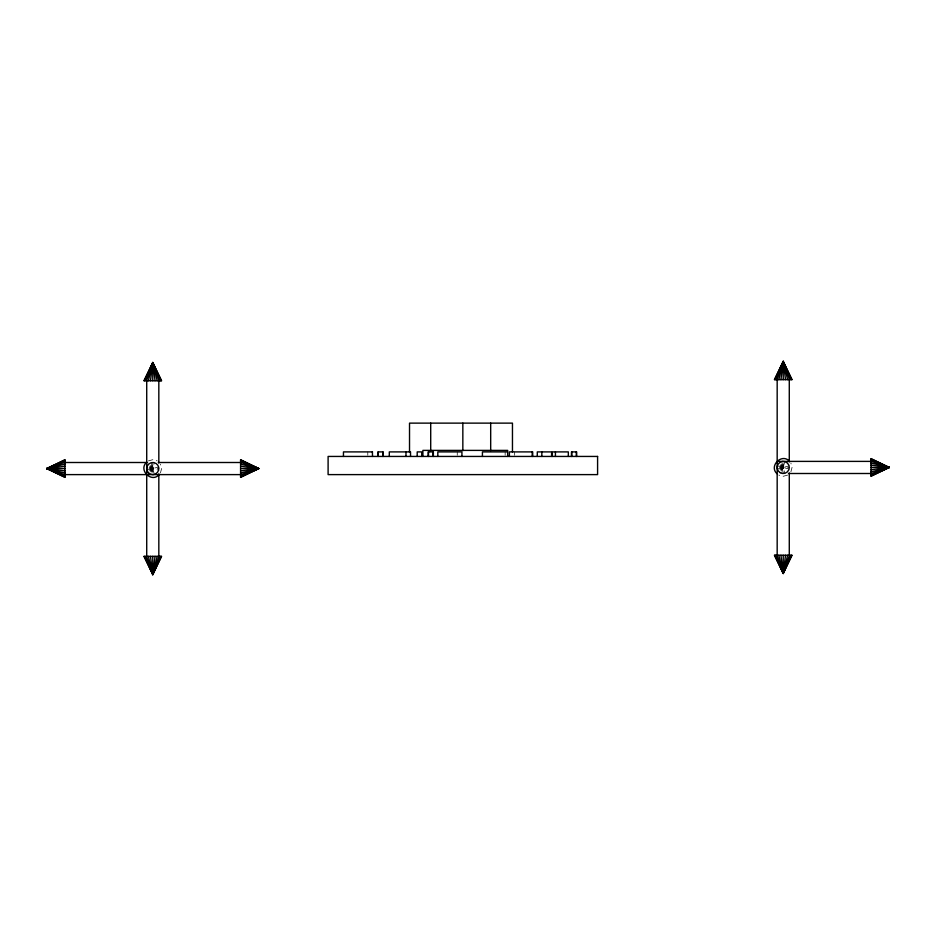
<?xml version="1.0" encoding="UTF-8"?>
<svg xmlns="http://www.w3.org/2000/svg" width="936" height="936" viewBox="0 0 936 936"><rect width="100%" height="100%" fill="white"/><g stroke="black" fill="none" stroke-linecap="round" stroke-linejoin="round"><path stroke-width="0.7" stroke-dasharray="4.68 3.51" d="M151.796 472.212L154.417 462.454M781.583 473.546L784.789 461.6M160.43 472.972L161.612 468.55L160.43 464.139M790.873 471.861L792.055 467.45L790.873 463.027M150.883 471.838L154.674 465.274M781.326 470.726L785.117 464.162M150.099 471.229L155.458 465.871M780.542 470.129L785.901 464.771M149.503 470.445L156.055 466.666M779.945 469.334L786.497 465.555M148.356 460.898L152.779 459.716L157.201 460.898M787.644 475.102L783.221 476.284L778.799 475.102M146.929 470.118L158.874 466.924M777.371 469.018L789.317 465.812M779.431 467.45L789.539 467.45M148.988 468.55L159.085 468.55M777.371 465.882L789.317 469.076M149.117 467.579L158.874 470.188M779.945 465.555L786.497 469.334M149.503 466.666L156.055 470.445M780.542 464.771L785.901 470.129M150.099 465.871L155.458 471.229M781.326 464.162L785.117 470.726M150.883 465.274L154.674 471.838M781.969 462.77L784.859 473.546M151.141 462.454L154.346 474.4M783.221 463.659L783.221 473.756M514.671 451.901L514.671 455.305M505.147 451.901L505.147 455.305M457.248 451.901L457.248 455.305M367.79 451.901L367.79 455.305M152.779 462.244L152.779 472.341"/><path stroke-width="1.4" d="M150.485 380.741L152.779 362.571L161.612 380.741L143.945 380.741L152.779 362.571L161.308 380.741M144.238 556.358L152.779 574.529L161.612 556.358L143.945 556.358L152.779 574.529L155.06 556.358M780.94 379.642L783.221 361.471L792.055 379.642L774.388 379.642L783.221 361.471L791.762 379.642M774.692 555.259L783.221 573.429L792.055 555.259L774.388 555.259L783.221 573.429L785.515 555.259M148.356 380.741L152.779 362.571L160.43 380.741M145.127 556.358L152.779 574.529L157.201 556.358M778.799 379.642L783.221 361.471L790.873 379.642M775.57 555.259L783.221 573.429L787.644 555.259M146.531 380.741L152.779 362.571L159.026 380.741M146.531 556.358L152.779 574.529L159.026 556.358M776.974 379.642L783.221 361.471L789.469 379.642M776.974 555.259L783.221 573.429L789.469 555.259M145.127 380.741L152.779 362.571L157.201 380.741M148.356 556.358L152.779 574.529L160.43 556.358M775.57 379.642L783.221 361.471L787.644 379.642M778.799 555.259L783.221 573.429L790.873 555.259M144.238 380.741L152.779 362.571L155.06 380.741M150.485 556.358L152.779 574.529L161.308 556.358M774.692 379.642L783.221 361.471L785.515 379.642M780.94 555.259L783.221 573.429L791.762 555.259M146.531 462.302C138.2 470.024 151.304 483.128 159.026 474.798M64.97 477.091L46.8 468.55L64.97 459.716L64.97 477.395L46.8 468.55L64.97 460.021M240.587 460.021L258.757 468.55L240.587 477.395L240.587 459.716L258.757 468.55L240.587 477.091M871.03 458.909L889.2 467.45L871.03 476.284L871.03 458.605L889.2 467.45L871.03 475.979M64.97 476.202L46.8 468.55L64.97 460.898M240.587 476.202L258.757 468.55L240.587 460.898M871.03 475.102L889.2 467.45L871.03 459.798M64.97 474.798L46.8 468.55L64.97 462.302M240.587 474.798L258.757 468.55L240.587 462.302M871.03 473.698L889.2 467.45L871.03 461.202M64.97 472.972L46.8 468.55L64.97 464.139M240.587 472.972L258.757 468.55L240.587 464.139M871.03 471.861L889.2 467.45L871.03 463.027M64.97 470.843L46.8 468.55L64.97 466.268M240.587 470.843L258.757 468.55L240.587 466.268M871.03 469.732L889.2 467.45L871.03 465.157M372.528 451.901L343.454 451.901L343.454 456.44M506.844 451.901L482.426 451.901L482.426 456.44M777.172 461.389L871.03 461.389M64.97 462.501L147.537 462.501M158.278 462.501L240.587 462.501M871.03 467.45L889.2 467.45M46.8 468.55L64.97 468.55M240.587 468.55L258.757 468.55M788.463 473.499L871.03 473.499M64.97 474.61L240.587 474.61M789.469 461.202C781.747 452.872 768.643 465.976 776.974 473.698M789.282 379.642L789.282 461.951M789.282 472.937L789.282 555.259M783.221 361.471L783.221 379.642M783.221 555.259L783.221 573.429M777.172 379.642L777.172 555.259M576.646 456.44L576.646 451.901L571.463 451.901L571.463 456.44M576.33 451.901L576.33 456.44M571.779 451.901L571.779 456.44M568.327 456.44L568.327 451.901L552.345 451.901L552.345 456.44M555.422 451.901L555.422 456.44M551.596 456.44L551.596 451.901L537.287 451.901L537.287 456.44M541.839 451.901L541.839 456.44M532.701 456.44L532.701 451.901L509.383 451.901L509.383 456.44M532.198 451.901L532.198 456.44M512.46 452.1L512.46 423.13L409.523 423.13L409.523 452.1M507.675 456.44L507.675 450.391L422.896 450.391L422.896 456.44M490.686 423.13L490.686 450.649M462.84 423.13L462.84 450.649M461.928 456.44L461.928 451.901L437.814 451.901L437.814 456.44M433.368 456.44L433.368 451.901L428.197 451.901L428.197 456.44M433.052 451.901L433.052 456.44M430.712 423.13L430.712 450.649M428.512 451.901L428.512 456.44M421.738 456.44L421.738 451.901L417.199 451.901L417.199 456.44M410.53 456.44L410.53 451.901L389.306 451.901L389.306 456.44M405.978 451.901L405.978 456.44M383.14 456.44L383.14 451.901L377.969 451.901L377.969 456.44M382.824 451.901L382.824 456.44M378.284 451.901L378.284 456.44M372.388 451.901L372.528 456.44M158.827 380.741L158.827 463.063M158.827 473.803L158.827 556.358M152.779 362.571L152.779 380.741M152.779 556.358L152.779 574.529M146.718 380.741L146.718 556.358M597.589 456.44L328.103 456.44L328.103 474.61L597.589 474.61L597.589 456.44M148.496 472.832A6.061 6.061 0 0 0 158.629 470.118A6.061 6.061 0 0 0 151.211 462.7A6.061 6.061 0 0 0 148.496 472.832M780.191 472.692A6.061 6.061 0 0 0 789.282 467.45A6.061 6.061 0 0 0 780.191 462.197A6.061 6.061 0 0 0 780.191 472.692"/></g></svg>
